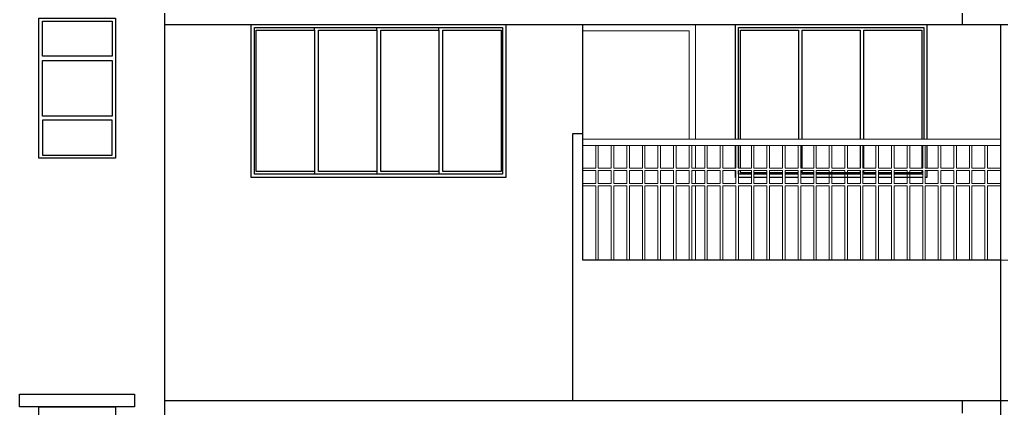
# Model space of a CAD drawing. Header units: metres. Extents: x -1441 to -394, y -133 to 518.
# Drawn here: x -1076.53 to -1068.84, y 39.73 to 42.78 of the extents above; entities that cross this region are included whole.
import ezdxf

# ---------------------------------------------------------------- set-up
doc = ezdxf.new("R2010")
doc.units = ezdxf.units.M
doc.header["$LTSCALE"] = 25.4
doc.layers.get('0').update_dxf_attribs({"linetype": 'CONTINUOUS'})
doc.layers.add('Railing', color=7, linetype='CONTINUOUS')

msp = doc.modelspace()

# ---------------------------------------------------------------- linework, layer by layer
at = {"color": 7, "lineweight": 25}
for p in [(-1075.3926, 47.8394), (-1075.3926, 44.7894), (-1075.3926, 41.7394)]:
    msp.add_line(p, (-1075.3926, 33.9394), dxfattribs=at)
at = {"color": 7, "linetype": 'Continuous'}
for p, q in [((-1069.1418, 42.8394), (-1069.1418, 42.7394)), ((-1069.1418, 39.7894), (-1069.1418, 39.6894))]:
    msp.add_line(p, q, dxfattribs=at)
at = {"color": 7}
for p, q in [((-1075.3926, 42.7394), (-1062.903, 42.7394)), ((-1072.116, 41.8816), (-1072.116, 42.7394)), ((-1068.8418, 42.7394), (-1068.8418, 33.9394)), ((-1068.8418, 42.7394), (-1068.8418, 39.7894)), ((-1075.3926, 39.7894), (-1062.903, 39.7894))]:
    msp.add_line(p, q, dxfattribs=at)
at = {"color": 38, "linetype": 'Continuous'}
for p, q in [((-1074.2173, 42.695), (-1074.2173, 42.7144)), ((-1073.7302, 42.695), (-1073.7302, 42.7144)), ((-1073.2426, 42.695), (-1073.2426, 42.7144)), ((-1074.2173, 41.5856), (-1074.2173, 41.5644)), ((-1073.7302, 41.5856), (-1073.7302, 41.5644)), ((-1073.2426, 41.5856), (-1073.2426, 41.5644))]:
    msp.add_line(p, q, dxfattribs=at)
at = {"color": 8, "linetype": 'Continuous', "lineweight": 13}
for p, q in [((-1071.2309, 41.7894), (-1071.2309, 41.6123)), ((-1071.2309, 41.5923), (-1071.2309, 41.4926)), ((-1071.2309, 41.4726), (-1071.2309, 40.8894))]:
    msp.add_line(p, q, dxfattribs=at)
at = {"color": 8, "lineweight": 13}
msp.add_line((-1068.8418, 40.8894), (-1066.251, 40.8894), dxfattribs=at)
at = {"color": 38, "linetype": 'Continuous'}
for points in [[(-1076.3784, 42.7894), (-1075.7784, 42.7894), (-1075.7784, 41.6894), (-1076.3784, 41.6894)], [(-1074.714, 42.7394), (-1072.7184, 42.7394), (-1072.7184, 41.5394), (-1074.714, 41.5394)], [(-1074.689, 42.7144), (-1072.7434, 42.7144), (-1072.7434, 41.5644), (-1074.689, 41.5644)], [(-1076.3784, 39.7394), (-1075.7784, 39.7394), (-1075.7784, 38.6394), (-1076.3784, 38.6394)]]:
    msp.add_lwpolyline(points, close=True, dxfattribs=at)
at = {"color": 144, "linetype": 'Continuous'}
for points in [[(-1076.3505, 42.765), (-1075.8033, 42.765), (-1075.8033, 42.4894), (-1076.3505, 42.4894)], [(-1074.6739, 42.695), (-1074.2173, 42.695), (-1074.2173, 41.5856), (-1074.6739, 41.5856)], [(-1074.1868, 42.695), (-1073.7302, 42.695), (-1073.7302, 41.5856), (-1074.1868, 41.5856)], [(-1073.6992, 42.695), (-1073.2426, 42.695), (-1073.2426, 41.5856), (-1073.6992, 41.5856)], [(-1073.2117, 42.695), (-1072.755, 42.695), (-1072.755, 41.5856), (-1073.2117, 41.5856)], [(-1076.3505, 42.4569), (-1075.8033, 42.4569), (-1075.8033, 42.0209), (-1076.3505, 42.0209)], [(-1076.3505, 41.7139), (-1075.8033, 41.7139), (-1075.8033, 41.9894), (-1076.3505, 41.9894)]]:
    msp.add_lwpolyline(points, close=True, dxfattribs=at)
at = {"color": 8, "linetype": 'Continuous', "lineweight": 13}
for points in [[(-1072.116, 42.7394), (-1071.2309, 42.7394), (-1071.2309, 41.8394)], [(-1072.116, 42.6894), (-1071.2809, 42.6894), (-1071.2809, 41.8394)]]:
    msp.add_lwpolyline(points, dxfattribs=at)
at = {"color": 38, "linetype": 'Continuous'}
for points in [[(-1070.9191, 41.8394), (-1070.9191, 42.7394), (-1069.4191, 42.7394), (-1069.4191, 41.8394)], [(-1070.8941, 41.8394), (-1070.8941, 42.7144), (-1069.4441, 42.7144), (-1069.4441, 41.8394)], [(-1070.9191, 41.6123), (-1070.9191, 41.7894)], [(-1070.8941, 41.6123), (-1070.8941, 41.7894)], [(-1069.4191, 41.7894), (-1069.4191, 41.6123)], [(-1070.9159, 41.5394), (-1070.9191, 41.5394), (-1070.9191, 41.5923)], [(-1070.7939, 41.5644), (-1070.8941, 41.5644), (-1070.8941, 41.5923)], [(-1070.6719, 41.5644), (-1070.7739, 41.5644)], [(-1070.5499, 41.5644), (-1070.6519, 41.5644)], [(-1070.4279, 41.5644), (-1070.5299, 41.5644)], [(-1070.3059, 41.5644), (-1070.4079, 41.5644)], [(-1069.9399, 41.5644), (-1070.2859, 41.5644)], [(-1069.8179, 41.5644), (-1069.9199, 41.5644)], [(-1069.6959, 41.5644), (-1069.7979, 41.5644)], [(-1069.4518, 41.5644), (-1069.6759, 41.5644)], [(-1069.4191, 41.5923), (-1069.4191, 41.5394), (-1069.4318, 41.5394)], [(-1070.7939, 41.5394), (-1070.8959, 41.5394)], [(-1070.6719, 41.5394), (-1070.7739, 41.5394)], [(-1070.5499, 41.5394), (-1070.6519, 41.5394)], [(-1070.4279, 41.5394), (-1070.5299, 41.5394)], [(-1070.3059, 41.5394), (-1070.4079, 41.5394)], [(-1069.9399, 41.5394), (-1070.2859, 41.5394)], [(-1069.8179, 41.5394), (-1069.9199, 41.5394)], [(-1069.6959, 41.5394), (-1069.7979, 41.5394)], [(-1069.4518, 41.5394), (-1069.6759, 41.5394)]]:
    msp.add_lwpolyline(points, dxfattribs=at)
at = {"color": 144, "linetype": 'Continuous'}
for points in [[(-1070.879, 41.8394), (-1070.879, 42.695), (-1070.426, 42.695), (-1070.426, 41.8394)], [(-1070.3958, 41.8394), (-1070.3958, 42.695), (-1069.9427, 42.695), (-1069.9427, 41.8394)], [(-1069.912, 41.8394), (-1069.912, 42.695), (-1069.459, 42.695), (-1069.459, 41.8394)], [(-1070.879, 41.6123), (-1070.879, 41.7894)], [(-1070.3958, 41.6123), (-1070.3958, 41.7894)], [(-1069.9427, 41.7894), (-1069.9427, 41.6123)], [(-1069.912, 41.6123), (-1069.912, 41.7894)], [(-1069.459, 41.7894), (-1069.459, 41.6123)], [(-1070.7939, 41.5749), (-1070.879, 41.5749), (-1070.879, 41.5923)], [(-1070.6719, 41.5749), (-1070.7739, 41.5749)], [(-1070.5499, 41.5749), (-1070.6519, 41.5749)], [(-1070.4279, 41.5749), (-1070.5299, 41.5749)], [(-1070.3059, 41.5749), (-1070.3958, 41.5749), (-1070.3958, 41.5923)], [(-1069.9427, 41.5923), (-1069.9427, 41.5749), (-1070.2859, 41.5749)], [(-1069.8179, 41.5749), (-1069.912, 41.5749), (-1069.912, 41.5923)], [(-1069.6959, 41.5749), (-1069.7979, 41.5749)], [(-1069.459, 41.5923), (-1069.459, 41.5749), (-1069.6759, 41.5749)]]:
    msp.add_lwpolyline(points, dxfattribs=at)
at = {"color": 7}
msp.add_lwpolyline([(-1068.8418, 40.8894), (-1072.116, 40.8894), (-1072.116, 41.8816), (-1072.196, 41.8816), (-1072.196, 39.7894)], dxfattribs=at)
at = {"color": 7, "lineweight": 25}
msp.add_lwpolyline([(-1076.5284, 39.8394), (-1075.6284, 39.8394), (-1075.6284, 39.7394), (-1076.5284, 39.7394)], close=True, dxfattribs=at)
at = {"layer": 'Railing', "color": 8, "lineweight": 13}
for p, q in [((-1072.116, 41.8394), (-1068.8418, 41.8394)), ((-1072.116, 41.7894), (-1068.8418, 41.7894))]:
    msp.add_line(p, q, dxfattribs=at)
at = {"layer": 'Railing', "color": 8, "lineweight": 15}
for p, q in [((-1072.014, 41.6123), (-1072.014, 41.7894)), ((-1071.994, 41.6123), (-1071.994, 41.7894)), ((-1071.892, 41.6123), (-1071.892, 41.7894)), ((-1071.872, 41.6123), (-1071.872, 41.7894)), ((-1071.77, 41.6123), (-1071.77, 41.7894)), ((-1071.75, 41.6123), (-1071.75, 41.7894)), ((-1071.648, 41.6123), (-1071.648, 41.7894)), ((-1071.628, 41.6123), (-1071.628, 41.7894)), ((-1071.526, 41.6123), (-1071.526, 41.7894)), ((-1071.506, 41.6123), (-1071.506, 41.7894)), ((-1071.404, 41.6123), (-1071.404, 41.7894)), ((-1071.384, 41.6123), (-1071.384, 41.7894)), ((-1071.282, 41.6123), (-1071.282, 41.7894)), ((-1071.262, 41.6123), (-1071.262, 41.7894)), ((-1071.1599, 41.6123), (-1071.1599, 41.7894)), ((-1071.1399, 41.6123), (-1071.1399, 41.7894)), ((-1071.0379, 41.6123), (-1071.0379, 41.7894)), ((-1071.0179, 41.6123), (-1071.0179, 41.7894)), ((-1070.9159, 41.6123), (-1070.9159, 41.7894)), ((-1070.8959, 41.6123), (-1070.8959, 41.7894)), ((-1070.7939, 41.6123), (-1070.7939, 41.7894)), ((-1070.7739, 41.6123), (-1070.7739, 41.7894)), ((-1070.6719, 41.6123), (-1070.6719, 41.7894)), ((-1070.6519, 41.6123), (-1070.6519, 41.7894)), ((-1070.5499, 41.6123), (-1070.5499, 41.7894)), ((-1070.5299, 41.6123), (-1070.5299, 41.7894)), ((-1070.4279, 41.6123), (-1070.4279, 41.7894)), ((-1070.4079, 41.6123), (-1070.4079, 41.7894)), ((-1070.3059, 41.6123), (-1070.3059, 41.7894)), ((-1070.2859, 41.6123), (-1070.2859, 41.7894)), ((-1070.1839, 41.6123), (-1070.1839, 41.7894)), ((-1070.1639, 41.6123), (-1070.1639, 41.7894)), ((-1070.0619, 41.6123), (-1070.0619, 41.7894)), ((-1070.0419, 41.6123), (-1070.0419, 41.7894)), ((-1069.9399, 41.6123), (-1069.9399, 41.7894)), ((-1069.9199, 41.6123), (-1069.9199, 41.7894)), ((-1069.8179, 41.6123), (-1069.8179, 41.7894)), ((-1069.7979, 41.6123), (-1069.7979, 41.7894)), ((-1069.6959, 41.6123), (-1069.6959, 41.7894)), ((-1069.6759, 41.6123), (-1069.6759, 41.7894)), ((-1069.5738, 41.6123), (-1069.5738, 41.7894)), ((-1069.5538, 41.6123), (-1069.5538, 41.7894)), ((-1069.4518, 41.6123), (-1069.4518, 41.7894)), ((-1069.4318, 41.6123), (-1069.4318, 41.7894)), ((-1069.3298, 41.6123), (-1069.3298, 41.7894)), ((-1069.3098, 41.6123), (-1069.3098, 41.7894)), ((-1069.2078, 41.6123), (-1069.2078, 41.7894)), ((-1069.1878, 41.6123), (-1069.1878, 41.7894)), ((-1069.0858, 41.6123), (-1069.0858, 41.7894)), ((-1069.0658, 41.6123), (-1069.0658, 41.7894)), ((-1068.9638, 41.6123), (-1068.9638, 41.7894)), ((-1068.9438, 41.6123), (-1068.9438, 41.7894)), ((-1072.014, 41.6123), (-1072.116, 41.6123)), ((-1072.014, 41.5923), (-1072.116, 41.5923)), ((-1072.014, 41.4926), (-1072.014, 41.5923)), ((-1071.892, 41.6123), (-1071.994, 41.6123)), ((-1071.892, 41.5923), (-1071.994, 41.5923)), ((-1071.994, 41.4926), (-1071.994, 41.5923)), ((-1071.892, 41.4926), (-1071.892, 41.5923)), ((-1071.77, 41.6123), (-1071.872, 41.6123)), ((-1071.872, 41.4926), (-1071.872, 41.5923)), ((-1071.77, 41.5923), (-1071.872, 41.5923)), ((-1071.77, 41.4926), (-1071.77, 41.5923)), ((-1071.648, 41.6123), (-1071.75, 41.6123)), ((-1071.75, 41.4926), (-1071.75, 41.5923)), ((-1071.648, 41.5923), (-1071.75, 41.5923)), ((-1071.648, 41.4926), (-1071.648, 41.5923)), ((-1071.526, 41.6123), (-1071.628, 41.6123)), ((-1071.628, 41.4926), (-1071.628, 41.5923)), ((-1071.526, 41.5923), (-1071.628, 41.5923)), ((-1071.526, 41.4926), (-1071.526, 41.5923)), ((-1071.404, 41.6123), (-1071.506, 41.6123)), ((-1071.506, 41.4926), (-1071.506, 41.5923)), ((-1071.404, 41.5923), (-1071.506, 41.5923)), ((-1071.404, 41.4926), (-1071.404, 41.5923)), ((-1071.282, 41.6123), (-1071.384, 41.6123)), ((-1071.384, 41.4926), (-1071.384, 41.5923)), ((-1071.282, 41.5923), (-1071.384, 41.5923)), ((-1071.282, 41.4926), (-1071.282, 41.5923)), ((-1071.1599, 41.6123), (-1071.262, 41.6123)), ((-1071.262, 41.4926), (-1071.262, 41.5923)), ((-1071.1599, 41.5923), (-1071.262, 41.5923)), ((-1071.1599, 41.4926), (-1071.1599, 41.5923)), ((-1071.0379, 41.6123), (-1071.1399, 41.6123)), ((-1071.1399, 41.4926), (-1071.1399, 41.5923)), ((-1071.0379, 41.5923), (-1071.1399, 41.5923)), ((-1071.0379, 41.4926), (-1071.0379, 41.5923)), ((-1070.9159, 41.6123), (-1071.0179, 41.6123)), ((-1071.0179, 41.4926), (-1071.0179, 41.5923)), ((-1070.9159, 41.5923), (-1071.0179, 41.5923)), ((-1070.9159, 41.4926), (-1070.9159, 41.5923)), ((-1070.7939, 41.6123), (-1070.8959, 41.6123)), ((-1070.8959, 41.4926), (-1070.8959, 41.5923)), ((-1070.7939, 41.5923), (-1070.8959, 41.5923)), ((-1070.7939, 41.4926), (-1070.7939, 41.5923)), ((-1070.6719, 41.6123), (-1070.7739, 41.6123)), ((-1070.7739, 41.4926), (-1070.7739, 41.5923)), ((-1070.6719, 41.5923), (-1070.7739, 41.5923)), ((-1070.6719, 41.4926), (-1070.6719, 41.5923)), ((-1070.5499, 41.6123), (-1070.6519, 41.6123)), ((-1070.6519, 41.4926), (-1070.6519, 41.5923)), ((-1070.5499, 41.5923), (-1070.6519, 41.5923)), ((-1070.5499, 41.4926), (-1070.5499, 41.5923)), ((-1070.4279, 41.6123), (-1070.5299, 41.6123)), ((-1070.5299, 41.4926), (-1070.5299, 41.5923)), ((-1070.4279, 41.5923), (-1070.5299, 41.5923)), ((-1070.4279, 41.4926), (-1070.4279, 41.5923)), ((-1070.3059, 41.6123), (-1070.4079, 41.6123)), ((-1070.4079, 41.4926), (-1070.4079, 41.5923)), ((-1070.3059, 41.5923), (-1070.4079, 41.5923)), ((-1070.3059, 41.4926), (-1070.3059, 41.5923)), ((-1070.1839, 41.6123), (-1070.2859, 41.6123)), ((-1070.2859, 41.4926), (-1070.2859, 41.5923)), ((-1070.1839, 41.5923), (-1070.2859, 41.5923)), ((-1070.1839, 41.4926), (-1070.1839, 41.5923)), ((-1070.0619, 41.6123), (-1070.1639, 41.6123)), ((-1070.1639, 41.4926), (-1070.1639, 41.5923)), ((-1070.0619, 41.5923), (-1070.1639, 41.5923)), ((-1070.0619, 41.4926), (-1070.0619, 41.5923)), ((-1069.9399, 41.6123), (-1070.0419, 41.6123)), ((-1070.0419, 41.4926), (-1070.0419, 41.5923)), ((-1069.9399, 41.5923), (-1070.0419, 41.5923)), ((-1069.9399, 41.4926), (-1069.9399, 41.5923)), ((-1069.8179, 41.6123), (-1069.9199, 41.6123)), ((-1069.9199, 41.4926), (-1069.9199, 41.5923)), ((-1069.8179, 41.5923), (-1069.9199, 41.5923)), ((-1069.8179, 41.4926), (-1069.8179, 41.5923)), ((-1069.6959, 41.6123), (-1069.7979, 41.6123)), ((-1069.7979, 41.4926), (-1069.7979, 41.5923)), ((-1069.6959, 41.5923), (-1069.7979, 41.5923)), ((-1069.6959, 41.4926), (-1069.6959, 41.5923)), ((-1069.5738, 41.6123), (-1069.6759, 41.6123)), ((-1069.6759, 41.4926), (-1069.6759, 41.5923)), ((-1069.5738, 41.5923), (-1069.6759, 41.5923)), ((-1069.5738, 41.4926), (-1069.5738, 41.5923)), ((-1069.4518, 41.6123), (-1069.5538, 41.6123)), ((-1069.5538, 41.4926), (-1069.5538, 41.5923)), ((-1069.4518, 41.5923), (-1069.5538, 41.5923)), ((-1069.4518, 41.4926), (-1069.4518, 41.5923)), ((-1069.3298, 41.6123), (-1069.4318, 41.6123)), ((-1069.4318, 41.4926), (-1069.4318, 41.5923)), ((-1069.3298, 41.5923), (-1069.4318, 41.5923)), ((-1069.3298, 41.4926), (-1069.3298, 41.5923)), ((-1069.2078, 41.6123), (-1069.3098, 41.6123)), ((-1069.3098, 41.4926), (-1069.3098, 41.5923)), ((-1069.2078, 41.5923), (-1069.3098, 41.5923)), ((-1069.2078, 41.4926), (-1069.2078, 41.5923)), ((-1069.0858, 41.6123), (-1069.1878, 41.6123)), ((-1069.1878, 41.4926), (-1069.1878, 41.5923)), ((-1069.0858, 41.5923), (-1069.1878, 41.5923)), ((-1069.0858, 41.4926), (-1069.0858, 41.5923)), ((-1068.9638, 41.6123), (-1069.0658, 41.6123)), ((-1069.0658, 41.4926), (-1069.0658, 41.5923)), ((-1068.9638, 41.5923), (-1069.0658, 41.5923)), ((-1068.9638, 41.4926), (-1068.9638, 41.5923)), ((-1068.8418, 41.6123), (-1068.9438, 41.6123)), ((-1068.9438, 41.4926), (-1068.9438, 41.5923)), ((-1068.8418, 41.5923), (-1068.9438, 41.5923)), ((-1072.014, 41.4926), (-1072.116, 41.4926)), ((-1072.014, 41.4726), (-1072.116, 41.4726)), ((-1072.014, 40.8894), (-1072.014, 41.4726)), ((-1071.892, 41.4926), (-1071.994, 41.4926)), ((-1071.994, 40.8894), (-1071.994, 41.4726)), ((-1071.892, 41.4726), (-1071.994, 41.4726)), ((-1071.892, 40.8894), (-1071.892, 41.4726)), ((-1071.77, 41.4926), (-1071.872, 41.4926)), ((-1071.872, 40.8894), (-1071.872, 41.4726)), ((-1071.77, 41.4726), (-1071.872, 41.4726)), ((-1071.77, 40.8894), (-1071.77, 41.4726)), ((-1071.648, 41.4926), (-1071.75, 41.4926)), ((-1071.75, 40.8894), (-1071.75, 41.4726)), ((-1071.648, 41.4726), (-1071.75, 41.4726)), ((-1071.648, 40.8894), (-1071.648, 41.4726)), ((-1071.526, 41.4926), (-1071.628, 41.4926)), ((-1071.628, 40.8894), (-1071.628, 41.4726)), ((-1071.526, 41.4726), (-1071.628, 41.4726)), ((-1071.526, 40.8894), (-1071.526, 41.4726)), ((-1071.404, 41.4926), (-1071.506, 41.4926)), ((-1071.506, 40.8894), (-1071.506, 41.4726)), ((-1071.404, 41.4726), (-1071.506, 41.4726)), ((-1071.404, 40.8894), (-1071.404, 41.4726)), ((-1071.282, 41.4926), (-1071.384, 41.4926)), ((-1071.384, 40.8894), (-1071.384, 41.4726)), ((-1071.282, 41.4726), (-1071.384, 41.4726)), ((-1071.282, 40.8894), (-1071.282, 41.4726)), ((-1071.1599, 41.4926), (-1071.262, 41.4926)), ((-1071.262, 40.8894), (-1071.262, 41.4726)), ((-1071.1599, 41.4726), (-1071.262, 41.4726)), ((-1071.1599, 40.8894), (-1071.1599, 41.4726)), ((-1071.0379, 41.4926), (-1071.1399, 41.4926)), ((-1071.1399, 40.8894), (-1071.1399, 41.4726)), ((-1071.0379, 41.4726), (-1071.1399, 41.4726)), ((-1071.0379, 40.8894), (-1071.0379, 41.4726)), ((-1070.9159, 41.4926), (-1071.0179, 41.4926)), ((-1071.0179, 40.8894), (-1071.0179, 41.4726)), ((-1070.9159, 41.4726), (-1071.0179, 41.4726)), ((-1070.9159, 40.8894), (-1070.9159, 41.4726)), ((-1070.7939, 41.4926), (-1070.8959, 41.4926)), ((-1070.8959, 40.8894), (-1070.8959, 41.4726)), ((-1070.7939, 41.4726), (-1070.8959, 41.4726)), ((-1070.7939, 40.8894), (-1070.7939, 41.4726)), ((-1070.6719, 41.4926), (-1070.7739, 41.4926)), ((-1070.7739, 40.8894), (-1070.7739, 41.4726)), ((-1070.6719, 41.4726), (-1070.7739, 41.4726)), ((-1070.6719, 40.8894), (-1070.6719, 41.4726)), ((-1070.5499, 41.4926), (-1070.6519, 41.4926)), ((-1070.6519, 40.8894), (-1070.6519, 41.4726)), ((-1070.5499, 41.4726), (-1070.6519, 41.4726)), ((-1070.5499, 40.8894), (-1070.5499, 41.4726)), ((-1070.4279, 41.4926), (-1070.5299, 41.4926)), ((-1070.5299, 40.8894), (-1070.5299, 41.4726)), ((-1070.4279, 41.4726), (-1070.5299, 41.4726)), ((-1070.4279, 40.8894), (-1070.4279, 41.4726)), ((-1070.3059, 41.4926), (-1070.4079, 41.4926)), ((-1070.4079, 40.8894), (-1070.4079, 41.4726)), ((-1070.3059, 41.4726), (-1070.4079, 41.4726)), ((-1070.3059, 40.8894), (-1070.3059, 41.4726)), ((-1070.1839, 41.4926), (-1070.2859, 41.4926)), ((-1070.2859, 40.8894), (-1070.2859, 41.4726)), ((-1070.1839, 41.4726), (-1070.2859, 41.4726)), ((-1070.1839, 40.8894), (-1070.1839, 41.4726)), ((-1070.0619, 41.4926), (-1070.1639, 41.4926)), ((-1070.1639, 40.8894), (-1070.1639, 41.4726)), ((-1070.0619, 41.4726), (-1070.1639, 41.4726)), ((-1070.0619, 40.8894), (-1070.0619, 41.4726)), ((-1069.9399, 41.4926), (-1070.0419, 41.4926)), ((-1070.0419, 40.8894), (-1070.0419, 41.4726)), ((-1069.9399, 41.4726), (-1070.0419, 41.4726)), ((-1069.9399, 40.8894), (-1069.9399, 41.4726)), ((-1069.8179, 41.4926), (-1069.9199, 41.4926)), ((-1069.9199, 40.8894), (-1069.9199, 41.4726)), ((-1069.8179, 41.4726), (-1069.9199, 41.4726)), ((-1069.8179, 40.8894), (-1069.8179, 41.4726)), ((-1069.6959, 41.4926), (-1069.7979, 41.4926)), ((-1069.7979, 40.8894), (-1069.7979, 41.4726)), ((-1069.6959, 41.4726), (-1069.7979, 41.4726)), ((-1069.6959, 40.8894), (-1069.6959, 41.4726)), ((-1069.5738, 41.4926), (-1069.6759, 41.4926)), ((-1069.6759, 40.8894), (-1069.6759, 41.4726)), ((-1069.5738, 41.4726), (-1069.6759, 41.4726)), ((-1069.5738, 40.8894), (-1069.5738, 41.4726)), ((-1069.4518, 41.4926), (-1069.5538, 41.4926)), ((-1069.5538, 40.8894), (-1069.5538, 41.4726)), ((-1069.4518, 41.4726), (-1069.5538, 41.4726)), ((-1069.4518, 40.8894), (-1069.4518, 41.4726)), ((-1069.3298, 41.4926), (-1069.4318, 41.4926)), ((-1069.4318, 40.8894), (-1069.4318, 41.4726)), ((-1069.3298, 41.4726), (-1069.4318, 41.4726)), ((-1069.3298, 40.8894), (-1069.3298, 41.4726)), ((-1069.2078, 41.4926), (-1069.3098, 41.4926)), ((-1069.3098, 40.8894), (-1069.3098, 41.4726)), ((-1069.2078, 41.4726), (-1069.3098, 41.4726)), ((-1069.2078, 40.8894), (-1069.2078, 41.4726)), ((-1069.0858, 41.4926), (-1069.1878, 41.4926)), ((-1069.1878, 40.8894), (-1069.1878, 41.4726)), ((-1069.0858, 41.4726), (-1069.1878, 41.4726)), ((-1069.0858, 40.8894), (-1069.0858, 41.4726)), ((-1068.9638, 41.4926), (-1069.0658, 41.4926)), ((-1069.0658, 40.8894), (-1069.0658, 41.4726)), ((-1068.9638, 41.4726), (-1069.0658, 41.4726)), ((-1068.9638, 40.8894), (-1068.9638, 41.4726)), ((-1068.8418, 41.4926), (-1068.9438, 41.4926)), ((-1068.9438, 40.8894), (-1068.9438, 41.4726)), ((-1068.8418, 41.4726), (-1068.9438, 41.4726))]:
    msp.add_line(p, q, dxfattribs=at)

doc.saveas('drawing.dxf')
